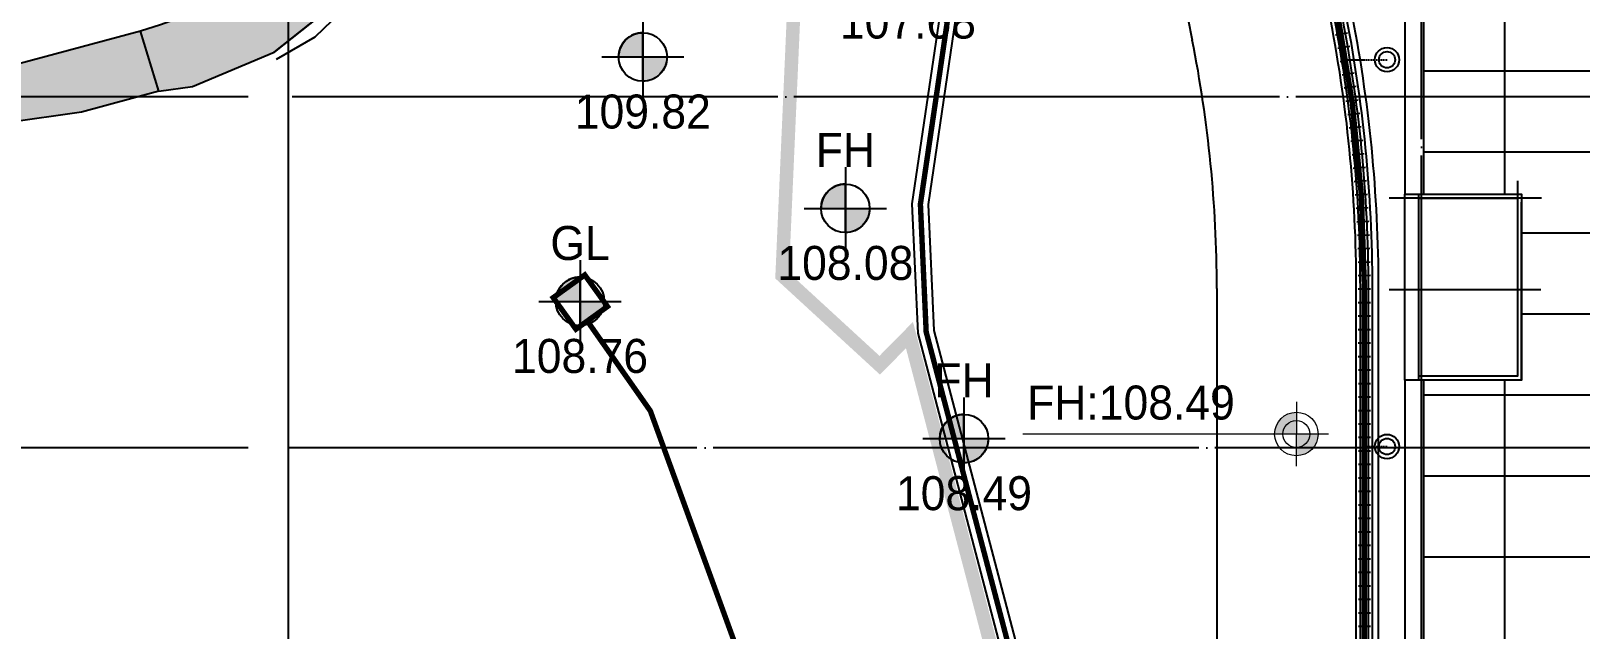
# Model space of a CAD drawing. Header units: millimetres. Extents: x 44352463 to 44913170, y -12080373 to -11704434.
# Drawn here: x 44404389 to 44461849, y -11930868 to -11908676 of the extents above; entities that cross this region are included whole.
import ezdxf
from ezdxf.enums import TextEntityAlignment as Align

# ---------------------------------------------------------------- set-up
doc = ezdxf.new("R2010")
doc.units = ezdxf.units.MM
doc.header["$LTSCALE"] = 600
doc.header["$MEASUREMENT"] = 0
for name, pattern in [('CEN', [6.199999999999999, 6, -0.1, 0, -0.1]), ('HID', [0.345, 0.225, -0.12]), ('PHANTOM', [2.5, 1.25, -0.25, 0.25, -0.25, 0.25, -0.25])]:
    doc.linetypes.add(name, pattern=pattern)
doc.layers.get('0').update_dxf_attribs({"linetype": 'CONTINUOUS'})
doc.layers.get('DEFPOINTS').update_dxf_attribs({"color": 117, "linetype": 'CONTINUOUS'})
for name, color, linetype in [('# 토목공사', 8, 'CONTINUOUS'), ('+공사계획', 4, 'CONTINUOUS'), ('0-도로', 252, 'CONTINUOUS'), ('3 dim0', 7, 'CONTINUOUS'), ('A-TEX-SYM', 3, 'CONTINUOUS'), ('A-중심선', 10, 'CEN'), ('ASP', 252, 'CONTINUOUS'), ('CON-1', 2, 'CONTINUOUS'), ('ELE-8', 8, 'CONTINUOUS'), ('s-보도', 252, 'CONTINUOUS'), ('대지경계선', 2, 'CONTINUOUS'), ('소방도로', 6, 'CONTINUOUS'), ('인도', 252, 'CONTINUOUS'), ('조경면적', 3, 'CONTINUOUS'), ('충돌방지대(고무범퍼)', 252, 'CONTINUOUS'), ('표지판', 252, 'CONTINUOUS')]:
    doc.layers.add(name, color=color, linetype=linetype)
doc.layers.add('박스', color=6, linetype='CONTINUOUS', lineweight=15)
doc.styles.add('AUDIT_D_190715091641-0', font='')
doc.styles.get("Standard").update_dxf_attribs({"font": ''})
doc.styles.add('돋움', font='')
doc.styles.get('AUDIT_D_190715091641-0').set_extended_font_data('Dotum')
doc.styles.get('Standard').set_extended_font_data('Dotum')
doc.styles.get('돋움').set_extended_font_data('Dotum')
doc.linetypes.add('H-DICHU00', pattern='A,1.1,[32,kosdic.shx,S=0.1,R=0,X=0,Y=0],-0.333333,["U",Standard,S=0.2,R=0,X=0,Y=-0.1],-0.216667', length=1.65)
doc.linetypes.add('KU105', pattern='A,0.9,[122,KACELINE.shx,S=0.006,R=0,X=0,Y=0],-0.2,["U",Standard,S=0.2,R=0,X=0.15,Y=-0.1],-0.25,-0.2', length=1.55)
doc.dimstyles.new('scale600', dxfattribs={"dimscale": 600, "dimtxt": 2, "dimasz": 1, "dimexe": 1, "dimexo": 2.5, "dimgap": 0.8, "dimtad": 1, "dimdec": 0, "dimzin": 0, "dimdsep": 46, "dimlunit": 6, "dimtxsty": 'AUDIT_D_190715091641-0', "dimblk": 'DOT', "dimcen": 0, "dimdle": 1, "dimclrd": 256, "dimclre": 256, "dimclrt": 3, "dimadec": 0, "dimazin": 0, "dimtfac": 1, "dimtdec": 0, "dimtix": 1, "dimtmove": 2, "dimatfit": 3, "dimldrblk": 'DOT', "dimfxl": 0, "dimtolj": 1, "dimtzin": 0, "dimarcsym": 0})

# ---------------------------------------------------------------- blocks, each defined once
blk = doc.blocks.new('A$C304F24DA')
at = {"layer": 'ELE-8'}
for p, q in [((3000, 0), (3000, -49549.93084586458)), ((44379.97668261454, -45000), (-1.862645149230957e-09, -45000.00000000093)), ((44379.97668261454, -48000), (-1.862645149230957e-09, -48000.00000000093)), ((44379.97668261454, -51000), (3629.99999840185, -51000.00000000093)), ((44379.9766826164, -54000), (3629.99999840185, -54000.00000000047)), ((3000, -56449.90753981052), (3000, -78449.95442568604)), ((44379.9766826164, -57000), (0, -57000.00000000093)), ((44379.9766826164, -60000), (0, -60000.00000000093)), ((44379.9766826164, -63000), (0, -63000.00000000093))]:
    blk.add_line(p, q, dxfattribs=at)
blk = doc.blocks.new('_Dot')
at = {"color": 0, "linetype": 'ByBlock', "lineweight": -2}
blk.add_line((-0.5, 0), (-1, 0), dxfattribs=at)
at = {"color": 0, "linetype": 'ByBlock', "const_width": 0.5}
blk.add_lwpolyline([(-0.25, 0, 1), (0.25, 0, 1)], format="xyb", close=True, dxfattribs=at)
blk = doc.blocks.new('*D23')
at = {"layer": '3 dim0', "lineweight": -2, "transparency": 16777216}
for p, q in [((7287459.3910389, 4166985.947869152), (7258359.391039168, 4166985.947869152)), ((7258959.391039168, 4124885.947869152), (7258959.391039168, 4166085.947869152)), ((7287459.3910389, 4123985.947869152), (7258359.391039168, 4123985.947869152))]:
    blk.add_line(p, q, dxfattribs=at)
at = {"layer": 'DEFPOINTS', "color": 0, "transparency": 16777216}
for p in [(7258959.391039168, 4166985.947869152), (7288959.3910389, 4166985.947869152), (7288959.3910389, 4123985.947869152)]:
    blk.add_point(p, dxfattribs=at)
at = {"layer": '3 dim0', "lineweight": -2, "transparency": 16777216, "xscale": 900, "yscale": 900, "zscale": 900}
for p, rotation in [((7258959.391039168, 4166985.947869152), 90), ((7258959.391039168, 4123985.947869152), 270)]:
    blk.add_blockref('_Dot', p, dxfattribs=dict(at, rotation=rotation))
at = {"layer": '3 dim0', "color": 3, "transparency": 16777216, "insert": (7257225.659695884, 4145485.947869149), "char_height": 2100, "attachment_point": 5, "rotation": 90, "style": 'AUDIT_D_190715091641-0'}
blk.add_mtext('\\A1;43,000', dxfattribs=at)
blk = doc.blocks.new('*D24')
at = {"layer": '3 dim0', "lineweight": -2, "transparency": 16777216}
for p, q in [((7287459.3910389, 4223485.947869156), (7258359.391039154, 4223485.947869156)), ((7258959.391039154, 4167885.947869152), (7258959.391039154, 4222585.947869156)), ((7287459.3910389, 4166985.947869152), (7258359.391039154, 4166985.947869152))]:
    blk.add_line(p, q, dxfattribs=at)
at = {"layer": 'DEFPOINTS', "color": 0, "transparency": 16777216}
for p in [(7258959.391039154, 4223485.947869156), (7288959.3910389, 4223485.947869156), (7288959.3910389, 4166985.947869152)]:
    blk.add_point(p, dxfattribs=at)
at = {"layer": '3 dim0', "lineweight": -2, "transparency": 16777216, "xscale": 900, "yscale": 900, "zscale": 900}
for p, rotation in [((7258959.391039154, 4223485.947869156), 90), ((7258959.391039154, 4166985.947869152), 270)]:
    blk.add_blockref('_Dot', p, dxfattribs=dict(at, rotation=rotation))
at = {"layer": '3 dim0', "color": 3, "transparency": 16777216, "insert": (7257225.659695869, 4195235.947869151), "char_height": 2100, "attachment_point": 5, "rotation": 90, "style": 'AUDIT_D_190715091641-0'}
blk.add_mtext('\\A1;56,500', dxfattribs=at)
blk = doc.blocks.new('*D29')
at = {"layer": '3 dim0', "lineweight": -2, "transparency": 16777216}
for p, q in [((7287459.391038893, 4153985.947869154), (7264359.391039228, 4153985.947869154)), ((7264959.391039228, 4153085.947869154), (7264959.391039228, 4137885.947869154)), ((7287459.391038923, 4136985.947869154), (7264359.391039228, 4136985.947869154))]:
    blk.add_line(p, q, dxfattribs=at)
at = {"layer": 'DEFPOINTS', "color": 0, "transparency": 16777216}
for p in [(7288959.391038893, 4153985.947869154), (7264959.391039228, 4136985.947869154), (7288959.391038923, 4136985.947869154)]:
    blk.add_point(p, dxfattribs=at)
at = {"layer": '3 dim0', "lineweight": -2, "transparency": 16777216, "xscale": 900, "yscale": 900, "zscale": 900}
for p, rotation in [((7264959.391039228, 4153985.947869154), 90), ((7264959.391039228, 4136985.947869154), 270)]:
    blk.add_blockref('_Dot', p, dxfattribs=dict(at, rotation=rotation))
at = {"layer": '3 dim0', "color": 3, "transparency": 16777216, "insert": (7263225.659695944, 4145485.947869151), "char_height": 2100, "attachment_point": 5, "rotation": 90, "style": 'AUDIT_D_190715091641-0'}
blk.add_mtext('\\A1;17,000', dxfattribs=at)
blk = doc.blocks.new('*D34')
at = {"layer": '3 dim0', "lineweight": -2, "transparency": 16777216}
for p, q in [((7287459.3910389, 4166985.947869152), (7264359.391039183, 4166985.947869152)), ((7264959.391039183, 4154885.947869154), (7264959.391039183, 4166085.947869152)), ((7287459.3910389, 4153985.947869154), (7264359.391039183, 4153985.947869154))]:
    blk.add_line(p, q, dxfattribs=at)
at = {"layer": 'DEFPOINTS', "color": 0, "transparency": 16777216}
for p in [(7264959.391039183, 4166985.947869152), (7288959.3910389, 4166985.947869152), (7288959.3910389, 4153985.947869154)]:
    blk.add_point(p, dxfattribs=at)
at = {"layer": '3 dim0', "lineweight": -2, "transparency": 16777216, "xscale": 900, "yscale": 900, "zscale": 900}
for p, rotation in [((7264959.391039183, 4166985.947869152), 90), ((7264959.391039183, 4153985.947869154), 270)]:
    blk.add_blockref('_Dot', p, dxfattribs=dict(at, rotation=rotation))
at = {"layer": '3 dim0', "color": 3, "transparency": 16777216, "insert": (7263225.659695899, 4160485.94786915), "char_height": 2100, "attachment_point": 5, "rotation": 90, "style": 'AUDIT_D_190715091641-0'}
blk.add_mtext('\\A1;13,000', dxfattribs=at)
blk = doc.blocks.new('*D35')
at = {"layer": '3 dim0', "lineweight": -2, "transparency": 16777216}
for p, q in [((7287459.3910389, 4179485.947869156), (7264359.391039146, 4179485.947869156)), ((7264959.391039146, 4167885.947869152), (7264959.391039146, 4178585.947869156)), ((7287459.3910389, 4166985.947869152), (7264359.391039146, 4166985.947869152))]:
    blk.add_line(p, q, dxfattribs=at)
at = {"layer": 'DEFPOINTS', "color": 0, "transparency": 16777216}
for p in [(7264959.391039146, 4179485.947869156), (7288959.3910389, 4179485.947869156), (7288959.3910389, 4166985.947869152)]:
    blk.add_point(p, dxfattribs=at)
at = {"layer": '3 dim0', "lineweight": -2, "transparency": 16777216, "xscale": 900, "yscale": 900, "zscale": 900}
for p, rotation in [((7264959.391039146, 4179485.947869156), 90), ((7264959.391039146, 4166985.947869152), 270)]:
    blk.add_blockref('_Dot', p, dxfattribs=dict(at, rotation=rotation))
at = {"layer": '3 dim0', "color": 3, "transparency": 16777216, "insert": (7263225.659695862, 4173235.947869151), "char_height": 2100, "attachment_point": 5, "rotation": 90, "style": 'AUDIT_D_190715091641-0'}
blk.add_mtext('\\A1;12,500', dxfattribs=at)
blk = doc.blocks.new('A$C1C3B03E3')
at = {"layer": '+공사계획', "ltscale": 5}
h = blk.add_hatch(color=1, dxfattribs=at)
h.dxf.hatch_style = 1
edge = h.paths.add_edge_path()
edge.add_line((2.030784402420977, 2.030778722721152), (3.230784402432619, 2.030778722720925))
edge.add_arc((2.030784402295024, 2.030778722672255), 1.200000000137595, -89.99999999955003, 2.3238158064486925e-09, ccw=False)
edge.add_line((2.030784402304448, 0.8307787225346601), (2.030784402420977, 2.030778722721152))
edge = h.paths.add_edge_path()
edge.add_line((2.030784402420977, 2.030778722721152), (2.030784402246468, 3.230778722674586))
edge.add_arc((2.03078440245979, 2.030778722624246), 1.20000000005034, 90.00000001018536, 180.0000000120592)
edge.add_line((0.8307844024094493, 2.030778722371679), (2.030784402420977, 2.030778722721152))
at = {"layer": '+공사계획', "color": 1, "ltscale": 5}
for points in [[(2.030784402129939, 4.061559095047414), (2.030784402711902, -1.649605110287666e-06)], [(4.030152808809362e-06, 2.030778722371906), (4.061564774689145, 2.030778722953983)]]:
    blk.add_lwpolyline(points, dxfattribs=at)
for points in [[(2.030784402420977, 2.030778722721152), (2.030784402246468, 3.230778722674586, 0.4142135623826739), (0.8307844024094493, 2.030778722371679), (2.030784402420977, 2.030778722721152)], [(2.030784402420977, 2.030778722721152), (3.230784402432619, 2.030778722721152, -0.4142135623826739), (2.030784402304448, 0.8307787225346601), (2.030784402420977, 2.030778722721152)]]:
    blk.add_lwpolyline(points, format="xyb", dxfattribs=at)
blk.add_circle((2.030784402420977, 2.030778722721152), 1.199999999999999, dxfattribs=at)
blk = doc.blocks.new('ZZZZ')
at = {"layer": 'A-TEX-SYM', "xscale": 750.0000000000001, "yscale": 750.0000000000001, "zscale": 750.0000000000001, "rotation": 359.9931955615171}
for p in [(11428836.10633775, 4176006.085018585, 109821), (11436344.55876645, 4170397.057347154), (11426507.9144465, 4166951.023865521, 108762), (11440742.05133357, 4161865.769154672)]:
    blk.add_blockref('A$C1C3B03E3', p, dxfattribs=at)
at = {"layer": 'A-TEX-SYM', "style": '돋움'}
for s, p in [('107.68', (11440187.19303937, 4178841.671387672)), ('109.82', (11430359.55639125, 4175507.816632504, 109821)), ('FH', (11437868.00881995, 4174082.708376309)), ('GL', (11428031.3645, 4170636.674894676, 108762)), ('108.08', (11437868.00881995, 4169898.788961073)), ('108.76', (11428031.3645, 4166452.75547944, 108762)), ('FH', (11442265.50138707, 4165551.420183826)), ('108.49', (11442265.50138707, 4161367.500768591))]:
    blk.add_text(s, height=1260, dxfattribs=at).set_placement(p, align=Align.MIDDLE_CENTER)
blk = doc.blocks.new('A$C0B2276BF')
at = {"layer": '# 토목공사', "linetype": 'ByBlock', "ltscale": 0.01}
for radius in [300, 200]:
    blk.add_circle((299.9873350411654, 299.9974301923066), radius, dxfattribs=at)
blk = doc.blocks.new('ee')
at = {"layer": '# 토목공사'}
blk.add_lwpolyline([(224.5576436929405, -14.10193810611963), (-224.5576436948031, 14.10193810611963)], dxfattribs=at)
blk = doc.blocks.new('A$C718137B9')
at = {"layer": '# 토목공사'}
for p, rotation in [((8705.684174636379, 94386.34458716866), 13.90781298318996), ((8792.867358125746, 93894.00607952595), 13.36260549151446), ((8875.361736502498, 93400.86026830226), 12.81739799983895), ((8953.159840130247, 92906.95180647649), 12.27219050816346), ((9026.254624607507, 92412.3254160833), 11.72698301648797), ((9094.639471405651, 91917.02588416389), 11.18177552481245), ((9158.308188467287, 91421.09805871049), 10.63656803313693), ((9217.255010766909, 90924.5868446056), 10.09136054146144), ((9271.474600835238, 90427.53719955587), 9.546153049785945), ((9320.962049238384, 89929.99413002146), 9.000945558110438), ((9365.712875026278, 89432.00268714069), 8.455738066434941), ((9405.723026136402, 88933.6079626508), 7.910530574759449), ((9440.988879760727, 88434.85508480514), 7.36532308308393), ((9471.50724267494, 87935.78921428684), 6.82011559140841), ((9497.275351526216, 87436.45554011952), 6.274908099732941), ((9518.290873083752, 86936.89927557585), 5.729700608057422), ((9534.551904451102, 86437.1656540833), 5.184493116381916), ((9546.056973237079, 85937.29992512861), 4.639285624706409), ((9552.805037689861, 85437.34735016039), 4.094078133030916), ((9554.812611828092, 84937.35319436906), 3.595936282001518), ((9554.834882433992, 84437.35319486508), 3.595936282001518), ((9554.857153039891, 83937.35319536104), 3.595936282001518), ((9554.879423645325, 83437.35319585702), 3.595936282001518), ((9554.901694251224, 82937.35319635298), 3.595936282001518), ((9554.923964856658, 82437.353196849), 3.595936282001518), ((9554.946235462558, 81937.35319734496), 3.595936282001518), ((9554.968506068457, 81437.35319784094), 3.595936282001518), ((9554.99077667389, 80937.35319833693), 3.595936282001518), ((9555.01304727979, 80437.35319883289), 3.595936282001518), ((9555.03531788569, 79937.35319932888), 3.595936282001518), ((9555.057588491123, 79437.35319982487), 3.595936282001518), ((9555.079859097023, 78937.35320032085), 3.595936282001518), ((9555.102129702456, 78437.35320081681), 3.595936282001518), ((9555.124400308356, 77937.35320131283), 3.595936282001518), ((9555.146670914255, 77437.35320180879), 3.595936282001518), ((9555.168941519689, 76937.35320230474), 3.595936282001518), ((9555.191212125588, 76437.35320280073), 3.595936282001518), ((9555.213482731022, 75937.35320329672), 3.595936282001518), ((9555.235753336921, 75437.3532037927), 3.595936282001518), ((9555.25802394282, 74937.35320428867), 3.595936282001518), ((9555.280294548254, 74437.35320478468), 3.595936282001518), ((9555.302565154154, 73937.35320528064), 3.595936282001518), ((9555.324835760053, 73437.35320577663), 3.595936282001518), ((9555.347106365487, 72937.35320627262), 3.595936282001518), ((9555.369376971386, 72437.35320676857), 3.595936282001518)]:
    blk.add_blockref('ee', p, dxfattribs=dict(at, rotation=rotation))
blk = doc.blocks.new('A$C159fdbf0')
at = {"layer": '# 토목공사'}
for points in [[(-176107.1630954593, -199378.9793003406), (-180711.8753288761, -171458.4903029371), (-183286.9257261902, -161990.142972596), (-183673.1018534079, -159648.5794254076), (-183877.3930179551, -158409.8680960592), (-174812.4294991791, -147735.3739991356), (-175426.543429628, -145889.0060933735), (-180086.5976555645, -128154.9591393564), (-180303.5411453173, -123363.5066920985), (-179171.8140042722, -115679.1564466823), (-180623.1239727885, -110050.1716434453), (-187361.4883319288, -105796.9161070231), (-186110.403483212, -95557.07947932184), (-185274.6254318729, -85181.52743403614), (-184620.1114016846, -72728.93172851577), (-185130.3340636715, -60228.15142295882), (-174430.236087352, -51134.93520228006), (-169647.7989749759, -47813.4063709341), (-166267.023479104, -45814.94357659481), (-162785.9104038998, -44061.12317620963), (-159285.6095991358, -42505.59748405963), (-149832.8680196255, -38786.97782438248)], [(-175515.1601373181, -199281.344790291), (-180124.8604841307, -171330.6105662659), (-182699.9108814374, -161862.2632359229), (-183081.0988952667, -159550.944915358), (-183240.1694848537, -158586.4267389197), (-174136.5336774066, -147866.3938909229), (-174851.1352695078, -145717.9042057805), (-179490.0953642949, -128064.1319211368), (-179701.5491095781, -123393.9269452691), (-178560.5612333864, -115646.6969385594), (-180101.558034122, -109669.8568689637), (-186719.8224627823, -105492.4084078241), (-185513.3331527039, -95617.57582479529), (-184675.8913314566, -85221.3693351429), (-184019.4681879953, -72732.45138949156), (-184518.9046603441, -60495.93960246816), (-174063.9652527049, -51611.06538747624), (-169323.5725593939, -48318.73751514405), (-165979.0583678782, -46341.70970450342), (-162528.9483207911, -44603.50894702971), (-159053.8449744657, -43059.18094792403), (-149749.4249229729, -39398.90958280303)]]:
    blk.add_lwpolyline(points, dxfattribs=at)
at = {"layer": '# 토목공사', "linetype": 'KU105', "ltscale": 4, "const_width": 200, "flags": 128}
blk.add_lwpolyline([(-175811.1616163924, -199330.1620453168), (-180418.3679065034, -171394.5504346024), (-182993.4183038101, -161926.2031042613), (-183377.100374341, -159599.7621703837), (-183558.7812514007, -158498.1474174894), (-174474.4815882966, -147800.8839450292), (-175138.8393495679, -145803.4551495798), (-179788.346509926, -128109.5455302466), (-180002.5451274514, -123378.7168186828), (-178866.1876188293, -115662.9266926199), (-180362.3410034552, -109860.0142562035), (-187040.6553973556, -105644.6622574236), (-185811.8683179617, -95587.32765206508), (-184975.2583816648, -85201.44838459045), (-184319.7897948399, -72730.69155900739), (-184824.6193620041, -60362.04551271349), (-174247.1006700322, -51373.00029488094), (-169485.6857671812, -48066.07194303721), (-166123.0409234911, -46078.32664055005), (-162657.4293623492, -44332.31606161967), (-159169.7272868007, -42782.38921599276), (-149791.1464712992, -39092.94370359182), (-129253.6123862416, -41231.33120998554), (-113846.6531412452, -48374.17663844675), (-99615.12266834825, -54195.85936893523)], dxfattribs=at)
at = {"layer": '# 토목공사'}
for points in [[(-166322.2776876166, -211432.9489197582), (-163943.7399523184, -173557.3869644217, 0.01545328051589852), (-163841.1132692769, -170283.0324010793), (-163843.0644591749, -126477.3934200741, 0.04920035248911099), (-164851.9290209338, -116270.1275235526), (-172926.2375683784, -75786.60387455858, -0.4589961218180728), (-160967.6915094405, -60496.59714740515), (30366.35568434745, -60659.3703612946)], [(-166172.5725918189, -211442.3502118103), (-163794.0348565206, -173566.788256472, 0.01545328051589853), (-163691.1132830754, -170283.0967351459), (-163693.0644593239, -126477.3867388349, 0.04920035248911121), (-164704.8255731538, -116240.7919538356), (-172779.1348378807, -75757.26470822282, -0.4589115022662365), (-160964.2614447773, -60646.60011973791), (30366.22807521373, -60809.37030701526)], [(-165873.1624002233, -211461.1527959108), (-163494.624664925, -173585.5908405725, 0.01545328051589864), (-163391.113310799, -170283.2257090453), (-163393.0644596219, -126477.3733765297, 0.04920035248911079), (-164410.6186585128, -116182.1209100503), (-172484.9293768927, -75698.58637555316, -0.4587376769639714), (-160957.3374063298, -60946.60611877032), (30365.97285695374, -61109.37019845471)], [(-165723.4573044255, -211470.5540879611), (-163344.9195691273, -173594.9921326227, 0.0154532805158987), (-163241.1133247241, -170283.290348012), (-163243.0644597709, -126477.3666954637, 0.04920035248911095), (-164263.5151917115, -116152.7854357101), (-172337.8266464025, -75669.24720921926, -0.4586483778670961), (-160953.8426557109, -61096.60914613307), (30365.84524782002, -61259.3701441735)]]:
    blk.add_lwpolyline(points, format="xyb", dxfattribs=at)
at = {"layer": '# 토목공사', "linetype": 'KU105', "ltscale": 4, "const_width": 200, "flags": 128}
blk.add_lwpolyline([(-166022.8674960211, -211451.7515038606), (-163644.3297607228, -173576.1895485222, 0.01545328051589879), (-163541.1132969111, -170283.1611712798), (-163543.0644594729, -126477.3800576534, 0.04920035248911106), (-164557.7221190035, -116211.4564160462), (-172632.0321073905, -75727.92554188892, -0.4588253692133643), (-160960.8102046028, -60796.60311008431), (30366.10046608746, -60959.37025273405)], format="xyb", dxfattribs=at)
at = {"layer": '# 토목공사', "linetype": 'HID', "ltscale": 0.3}
for points in [[(-164228.7754079774, -118026.5249638259), (-162704.4511036202, -118026.5249638259)], [(-163542.8025537729, -132357.4558742009), (-162704.4511036202, -132357.4558742009)]]:
    blk.add_lwpolyline(points, dxfattribs=at)
at = {"layer": '# 토목공사', "linetype": 'KU105', "ltscale": 5, "const_width": 200, "flags": 128}
blk.add_lwpolyline([(-192772.1544698849, -128009.9062611721), (-193613.2869827226, -126841.1051250622), (-192444.4858466163, -125999.9726122227), (-191603.3533337787, -127168.7737483326), (-192772.1544698849, -128009.9062611721)], dxfattribs=at)
at = {"layer": '# 토목공사', "linetype": 'H-DICHU00', "ltscale": 4, "const_width": 200, "flags": 128}
blk.add_lwpolyline([(-188469.0620098636, -197665.0584655013), (-188732.4450277388, -189026.8669443876), (-189025.0815140754, -162152.1087555178), (-186020.2844521701, -155373.4956486505), (-184521.2639660388, -151315.6527454462), (-184449.7291359529, -146569.4884254411), (-185680.1055578068, -142943.3125889786), (-190013.9011643678, -131037.0610080324), (-192351.4945288599, -127704.183407085)], dxfattribs=at)
at = {"layer": '# 토목공사'}
blk.add_blockref('A$C718137B9', (-173097.8747941628, -211465.8575440198), dxfattribs=at)
at = {"layer": '# 토목공사', "xscale": 1.5, "yscale": 1.5, "zscale": 1.5}
for p in [(-163154.4321061745, -118476.5211091135), (-163154.4321061745, -132807.4520194884)]:
    blk.add_blockref('A$C0B2276BF', p, dxfattribs=at)
blk = doc.blocks.new('fsfsfsfssfs')
at = {"layer": '3 dim0'}
for base, p1, p2, angle, picture, middle in [((7258959.391039154, 4223485.947869156), (7288959.391038897, 4166985.94786915), (7288959.391038897, 4223485.947869154), 90, '*D24', (7257225.659695869, 4195235.947869151)), ((7264959.391039146, 4179485.947869156), (7288959.391038897, 4166985.94786915), (7288959.391038897, 4179485.947869154), 90, '*D35', (7263225.659695862, 4173235.947869151)), ((7258959.391039168, 4166985.947869152), (7288959.391038897, 4123985.94786915), (7288959.391038897, 4166985.94786915), 90, '*D23', (7257225.659695884, 4145485.947869149)), ((7264959.391039183, 4166985.947869152), (7288959.391038897, 4153985.947869152), (7288959.391038897, 4166985.94786915), 90, '*D34', (7263225.659695899, 4160485.94786915)), ((7264959.391039228, 4136985.947869154), (7288959.391038889, 4153985.947869152), (7288959.391038919, 4136985.947869152), 270, '*D29', (7263225.659695944, 4145485.947869151))]:
    dim = blk.add_linear_dim(base=base, p1=p1, p2=p2, angle=angle, dimstyle='scale600', override={"dimtxt": 3.5, "dimasz": 1.5}, dxfattribs=at)
    dim.commit()
    dim.dimension.update_dxf_attribs({"geometry": picture, "text_midpoint": middle})

msp = doc.modelspace()

# ---------------------------------------------------------------- hatches: boundary and pattern name
at = {"layer": 's-보도'}
h = msp.add_hatch(dxfattribs=at)
h.set_pattern_fill('AR-HBONE', color=256, scale=150, angle=408.0055880724065, style=0)
h.set_pattern_definition([(93.00558807240618, (321698819.4867734, -530412582.4704893), (-630.634666955913, 567.7146438426655), [1799.999999999994, -599.9999999999972]), (183.0055880724064, (321698788.0267616, -530411983.2958338), (-630.6346669559128, 567.7146438426656), [1799.999999999999, -599.9999999999998])])
edge = h.paths.add_edge_path()
edge.add_line((44360202.98705165, -11920354.91305732), (44361471.99603353, -11920168.14006565))
edge.add_line((44361471.99603389, -11920168.14006548), (44371257.61326961, -11917793.50423751))
edge.add_line((44371257.61326964, -11917793.50423755), (44387553.05387025, -11914995.63707979))
edge.add_line((44387553.05387025, -11914995.63707981), (44397572.84775147, -11913493.80667049))
edge.add_line((44397572.84775108, -11913493.80667015), (44403480.6525836, -11912083.25640155))
edge.add_line((44403480.65258402, -11912083.25640191), (44406255.28193603, -11911677.53347855))
edge.add_line((44406255.28193607, -11911677.53347886), (44409132.25141583, -11910901.3832779))
edge.add_line((44409132.25141574, -11910901.38327725), (44408446.12806059, -11908675.73622506))
edge.add_line((44408446.12806035, -11908675.73622504), (44403102.9821126, -11910117.21269195))
edge.add_line((44403102.98211319, -11910117.21269137), (44397191.68669944, -11911528.59637278))
edge.add_line((44397191.6866988, -11911528.59637347), (44387235.56729823, -11913020.88284681))
edge.add_line((44387235.56729902, -11913020.8828464), (44370852.10231686, -11915833.86346637))
edge.add_line((44370852.10231598, -11915833.86346675), (44361089.75558364, -11918202.85233659))
edge.add_line((44361089.75558366, -11918202.85233696), (44359428.35584144, -11918447.3774779))
edge.add_line((44359428.35584135, -11918447.37747815), (44360202.93615415, -11920354.93372482))
h.paths.add_polyline_path([(44457531.64024103, -11819325.37891137), (44467105.38734868, -11816978.48777852), (44488042.34363413, -11812158.70531884), (44507439.63607854, -11807562.00057544), (44511840.72683207, -11806519.04497762), (44512666.71956844, -11806718.79412162), (44513116.63585595, -11807281.41581395), (44513549.90701884, -11808155.37327591), (44513554.46595279, -11808164.56916737), (44505726.7227351, -11810013.22004116), (44495090.93537766, -11812525.03692612), (44488491.95169652, -11814083.4959374), (44467562.42439181, -11818901.56821099), (44459120.18031869, -11820971.08472696)])
h.paths.add_polyline_path([(44416615.72228254, -11906805.74673476, 0.09026249748469459), (44416500.17502496, -11905954.03159744, 0.1718190348283543), (44415523.95651449, -11904683.62736924, 0.233704398914063), (44420877.49127085, -11890429.69466126), (44422950.06954782, -11861430.42273054), (44423109.21927318, -11859203.61847515), (44423206.92302489, -11857836.55905512), (44423709.02984328, -11850811.1393925), (44425612.09342009, -11851589.67212231), (44422850.33654538, -11882083.58252224), (44422812.12945594, -11882255.47811952), (44422827.82269502, -11882332.16897557), (44422711.83112308, -11883612.60883912), (44422570.82141417, -11890737.04267567), (44421777.52856138, -11895500.06964189), (44420468.07861405, -11900234.93158282), (44419400.68956972, -11902599.11013378), (44418658.32210511, -11904242.58851488)])
h.paths.add_polyline_path([(44423709.02984328, -11850811.1393925), (44423743.49415503, -11850328.91879, -0.2856073941936116), (44447282.42754943, -11821837.85246135), (44457531.64024103, -11819325.37891137), (44459120.18031869, -11820971.08472696), (44447834.38855323, -11823737.66340563, 0.2849410718622744), (44425702.34192918, -11850593.19412164), (44425612.09342009, -11851589.67212231)])
h.paths.add_polyline_path([(44408446.12806035, -11908675.73622504, 0.05422618810629835), (44411891.7691812, -11907287.09668081, 0.01664947642962506), (44411936.17116054, -11907440.59432048, 0.2873578061448676), (44413891.24635291, -11909074.94179918), (44413406.50443532, -11909461.76803781), (44412416.62101204, -11909877.78397435), (44410373.03579942, -11910736.31540135), (44409132.25141574, -11910901.38327725)])
h.paths.add_polyline_path([(44411936.17116054, -11907440.59432048, 0.333333333330734), (44416500.17502496, -11905954.03159744, -0.09018974034621373), (44416615.75348516, -11906805.0546097), (44416405.96410434, -11907068.185682), (44413891.24635291, -11909074.94179918, -0.2873578061448676)])
h.paths.add_polyline_path([(44411891.7691812, -11907287.09668081, 0.06531748175246507), (44415523.95651449, -11904683.62736924, -0.1718190348283559), (44416500.17502496, -11905954.03159744, -0.3333333333307337), (44411936.17116054, -11907440.59432048, -0.01664947642962506)])
at = {"layer": '박스', "ltscale": 0.1}
h = msp.add_hatch(dxfattribs=at)
h.set_pattern_fill('ANSI31', color=256, scale=1.006801428338339, angle=720)
h.set_pattern_definition([(44.99999999999996, (44321419.02736784, -11983986.05038936), (-0.08898951466079257, 0.08898951466079268), [])])
h.paths.add_polyline_path([(44451297.85730006, -11922801.46613986), (44451297.85730006, -11923606.90728253), (44450492.41615739, -11923606.90728253, -0.4142135623730951)])
h.paths.add_polyline_path([(44451297.85730006, -11923606.90728253), (44452103.29844273, -11923606.90728253, -0.4142135623730951), (44451297.85730006, -11924412.34842521)])

# ---------------------------------------------------------------- linework, layer by layer
at = {"layer": '0-도로', "linetype": 'Continuous'}
for points in [[(44423485.53331961, -11878767.91457216), (44423105.70544941, -11884232.85523729), (44422713.96243618, -11893912.35410921), (44421418.5816936, -11899570.66673152), (44419721.90853846, -11903358.05754904), (44417092.96662578, -11906786.54313591), (44414915.81452908, -11908907.55674922), (44413476.6713005, -11909729.3436054)], [(44408446.12806035, -11908675.73622504), (44403102.98211319, -11910117.21269137), (44397191.6866988, -11911528.59637347), (44387235.56729902, -11913020.8828464), (44370852.10231598, -11915833.86346675), (44361089.75558366, -11918202.85233696), (44356173.04037722, -11918926.495448), (44353763.38372571, -11919088.85421446)], [(44406255.28193607, -11911677.53347886), (44403480.65258402, -11912083.25640191), (44397572.84775108, -11913493.80667015), (44387553.05387025, -11914995.63707981), (44371257.61326964, -11917793.50423755), (44361471.99603389, -11920168.14006548), (44360202.36109941, -11920355.00518473)]]:
    msp.add_lwpolyline(points, dxfattribs=at)
at = {"layer": '0-도로', "linetype": 'Continuous', "elevation": 110768.9710116737}
msp.add_lwpolyline([(44409132.25141574, -11910901.38327725), (44406255.28193607, -11911677.53347886)], dxfattribs=at)
at = {"layer": 'A-중심선', "ltscale": 5}
for p, q in [((44455940.23235051, -12042884.7963446), (44455940.23235051, -11824697.37108501)), ((44636673.50130428, -11911116.80981727), (44413938.37118174, -11911116.80981727)), ((44459490.23234887, -11914231.7032948), (44459490.23234887, -11918904.62606856)), ((44460379.06375534, -11914866.80981727), (44454737.81061401, -11914866.80981727)), ((44460354.59301506, -11918266.80981728), (44454737.81061406, -11918266.80981728)), ((44745280.07778513, -11924116.80981727), (44413938.37118174, -11924116.80981727))]:
    msp.add_line(p, q, dxfattribs=at)
at = {"layer": 'ASP'}
for p, q in [((44416406.59235981, -11907068.17360575, 110312), (44413406.80237033, -11909461.7984759, 110572)), ((44410373.52598015, -11910736.43063289), (44413406.50443532, -11909461.76803781)), ((44409132.29792362, -11910901.53413974), (44410373.52598015, -11910736.43063289))]:
    msp.add_line(p, q, dxfattribs=at)
msp.add_lwpolyline([(44420877.49127085, -11890429.69466126, -0.3638750196263446), (44408446.12806035, -11908675.73622504)], format="xyb", dxfattribs=at)
at = {"layer": 'CON-1'}
for p, q in [((44455315.23235051, -11921616.78651122), (44455315.23235051, -11914716.80981727)), ((44455840.23235051, -11921616.78651122), (44455840.23235051, -11914716.80981727)), ((44459640.2323489, -11921616.78651122), (44459640.2323489, -11915016.80981727))]:
    msp.add_line(p, q, dxfattribs=at)
for points in [[(44455315.23235051, -11914716.80981727), (44459640.2323489, -11914716.80981727), (44459640.2323489, -11921616.78651122), (44455315.23235051, -11921616.78651122)], [(44455840.23235051, -11914866.80981727), (44459490.2323489, -11914866.80981727), (44459490.2323489, -11921466.78651122), (44455840.23235051, -11921466.78651122)]]:
    msp.add_lwpolyline(points, dxfattribs=at)
at = {"layer": 'DEFPOINTS', "ltscale": 3}
msp.add_lwpolyline([(44413940.60827546, -11824699.04279542), (44709331.34768622, -11824699.04279542), (44709331.34768622, -12042886.46805501), (44413940.60827546, -12042886.46805501)], close=True, dxfattribs=at)
at = {"layer": '대지경계선', "linetype": 'PHANTOM', "ltscale": 7, "const_width": 499.9999999999999, "flags": 128}
msp.add_lwpolyline([(44691681.5350507, -11928959.93076883), (44703570.50200052, -11918984.85518751), (44704562.64022157, -11912717.03114064), (44688240.4616441, -11926862.10087848), (44677693.13141709, -11914428.74964432), (44694904.54039644, -11899828.14754128), (44693586.61583499, -11896659.99726879), (44692157.07330164, -11893223.52928036), (44698687.98904976, -11882236.79302722), (44700047.11129458, -11877940.3231715), (44701406.23353941, -11873643.85331578), (44699394.18805259, -11871559.39128542), (44697923.19718494, -11868829.07795761), (44696452.20631728, -11866098.76462979), (44696217.9204625, -11864967.51437559), (44694721.16679227, -11862859.18619864), (44693224.41312205, -11860750.8580217), (44689247.3933579, -11857552.71949344), (44685270.37359376, -11854354.58096518), (44679063.69370328, -11847496.24244634), (44672857.0138128, -11840637.90392749), (44664126.28107599, -11846273.74724476), (44654077.2893771, -11836888.18525725), (44655600.90306137, -11836817.40150738), (44655526.04170883, -11831830.77982691), (44652039.59008805, -11831779.44176094), (44648553.13846727, -11831728.10369497), (44648151.80902446, -11831353.35620934), (44646146.97221401, -11826459.20606722), (44644142.13540355, -11821565.05592509), (44643316.63258557, -11820157.89127635), (44642491.12976759, -11818750.72662761), (44638801.37274783, -11815143.81418284), (44635111.61572809, -11811536.90173807), (44633026.28679705, -11810821.46638244), (44630940.95786601, -11810106.03102682), (44628828.07547528, -11808090.23608349), (44626715.19308455, -11806074.44114017), (44624763.80386995, -11805091.40038129), (44622812.41465535, -11804108.35962241), (44619900.15326099, -11803115.98301346), (44616986.71915627, -11802123.20679399), (44614953.94763585, -11810141.02512225), (44614288.01128209, -11815325.05433533), (44612743.60872809, -11821568.360913), (44610076.75518531, -11826605.83802992), (44608365.44000662, -11833623.32070144), (44597022.33100287, -11836481.24214906), (44578001.17088128, -11838534.80390057), (44563118.75082691, -11841521.48170907), (44535855.27410527, -11846800.17608978), (44525186.39548915, -11842794.07227816), (44517993.22958954, -11839148.28530092), (44507317.99861079, -11834980.36433594), (44489367.04609526, -11827969.6932221), (44472136.18189, -11826743.82846196), (44461183.16263323, -11831073.94444024), (44449372.50243142, -11824979.34214049), (44438610.01225623, -11828918.53138826), (44434058.81921821, -11835196.84759129), (44431136.07424759, -11839228.80469703), (44433277.43426723, -11843448.65473043), (44436866.57929664, -11845893.27649754), (44436108.33239038, -11847138.85359766), (44429579.13792432, -11854383.93243061), (44426315.84063122, -11862823.10594618), (44426267.55177722, -11871444.3637773), (44424148.69653637, -11876318.59978849), (44422830.18412488, -11882251.26436485), (44424044.82352041, -11888190.72419447), (44426841.09141124, -11894558.56477604), (44430495.30138353, -11901408.27328404), (44432838.87518466, -11903973.37292632), (44432234.29668636, -11917736.09619011), (44435852.4363404, -11921058.63227578), (44436955.16928267, -11919941.5818761), (44441611.24912425, -11937698.44354073), (44438624.28746047, -11935449.11509242), (44432726.76107483, -11933191.69991288), (44429143.08867148, -11934691.0652767), (44427736.62047488, -11933943.82238074), (44429671.65279087, -11938117.83438837), (44429297.75597961, -11942104.78288094), (44443343.51993919, -12027268.81518348), (44517654.71987129, -12026616.27698855), (44572070.03876054, -12024146.74104297), (44581771.62860619, -12026800.10407018), (44646695.74105839, -12024942.74188285), (44665257.16429616, -12024426.42609337), (44709430.41867097, -12034141.2955366), (44761047.15581364, -12035362.27229846), (44761203.78583334, -12029679.24900159), (44761360.41585305, -12023996.22570471), (44760195.78793976, -12020593.79185905), (44759031.16002647, -12017191.35801339), (44753720.02309037, -12011010.72449453), (44748408.88615427, -12004830.09097567), (44743817.59865286, -11999730.07905582), (44739226.31115145, -11994630.06713596), (44735418.77566639, -11990485.88615217), (44731611.24018133, -11986341.70516838), (44726588.20431247, -11981568.83442165), (44718363.9042071, -11973753.94484934), (44713426.96812784, -11969063.29378589), (44708686.76724358, -11967304.03497114), (44703946.56635932, -11965544.77615639), (44700048.86265171, -11963142.60462703), (44696151.15894411, -11960740.43309766), (44694512.27910575, -11958413.33471593), (44692350.81266137, -11955343.98823664), (44690189.346217, -11952274.64175735), (44689755.59683571, -11951147.49049249), (44687668.28738992, -11945720.94504185), (44686014.72732543, -11941421.55085606), (44688848.13118806, -11935190.74081244)], close=True, dxfattribs=at)
at = {"layer": '박스', "ltscale": 0.1}
for p, q in [((44451297.85730006, -11922418.52147933), (44451297.85730006, -11923606.90728253)), ((44452486.24310327, -11923606.90728253), (44441157.18487208, -11923606.90728253)), ((44451297.85730006, -11924795.29308574), (44451297.85730006, -11923606.90728253))]:
    msp.add_line(p, q, dxfattribs=at)
msp.add_circle((44451297.85730006, -11923606.90728253), 805.4411426706707, dxfattribs=at)
at = {"layer": '박스'}
msp.add_circle((44451297.85730006, -11923606.90728253), 500, dxfattribs=at)
at = {"layer": '소방도로', "ltscale": 7}
for p, q in [((44439363.946614, -11868537.43074765), (44447438.69700144, -11909019.64809493)), ((44448346.66146884, -11918211.26261395), (44448348.61258607, -11962017.28153813)), ((44454348.61258028, -11962017.01429472), (44454346.66146368, -11918210.99536984))]:
    msp.add_line(p, q, dxfattribs=at)
for centre, radius in [((44401346.22357089, -11918214.68184553), 53000.00000744531), ((44401346.66152157, -11918213.35598206), 46999.9999935646)]:
    msp.add_arc(centre, radius, 0.002551929429335201, 11.28040740449374, dxfattribs=at)
at = {"layer": '인도'}
msp.add_line((44413406.50443532, -11909461.76803781), (44416405.96410434, -11907068.185682), dxfattribs=at)
at = {"layer": '조경면적'}
for p, q in [((44455315.2323505, -11853991.80981727), (44455315.2323505, -11914716.80981727)), ((44456010.23235049, -11865016.87897141), (44456010.23235049, -11914716.80981727)), ((44455315.2323505, -11921616.78651122), (44455315.2323505, -11943616.83339709)), ((44456010.2323505, -11921616.78651122), (44456010.2323505, -11943616.83339709))]:
    msp.add_line(p, q, dxfattribs=at)
at = {"layer": '표지판'}
msp.add_lwpolyline([(44409132.29792362, -11910901.53413974), (44408446.12806035, -11908675.73622504)], dxfattribs=at)

# ---------------------------------------------------------------- block references
at = {"ltscale": 3}
msp.add_blockref('A$C159fdbf0', (44617362.67834254, -11791713.61135818), dxfattribs=at)
at = {"layer": 'A-중심선', "ltscale": 5}
msp.add_blockref('fsfsfsfssfs', (37124978.98014285, -16078102.75768642), dxfattribs=at)
at = {"layer": 'ELE-8'}
msp.add_blockref('A$C304F24DA', (44456010.23235049, -11865166.87897141), dxfattribs=at)
at = {"layer": '충돌방지대(고무범퍼)'}
msp.add_blockref('ZZZZ', (32996710.73793661, -16087166.78960579), dxfattribs=at)

# ---------------------------------------------------------------- texts
at = {"layer": 'A-TEX-SYM', "style": '돋움'}
msp.add_text('FH:108.49', height=1260, dxfattribs=at).set_placement((44441318.01140565, -11923070.7912856))

doc.saveas('drawing.dxf')
